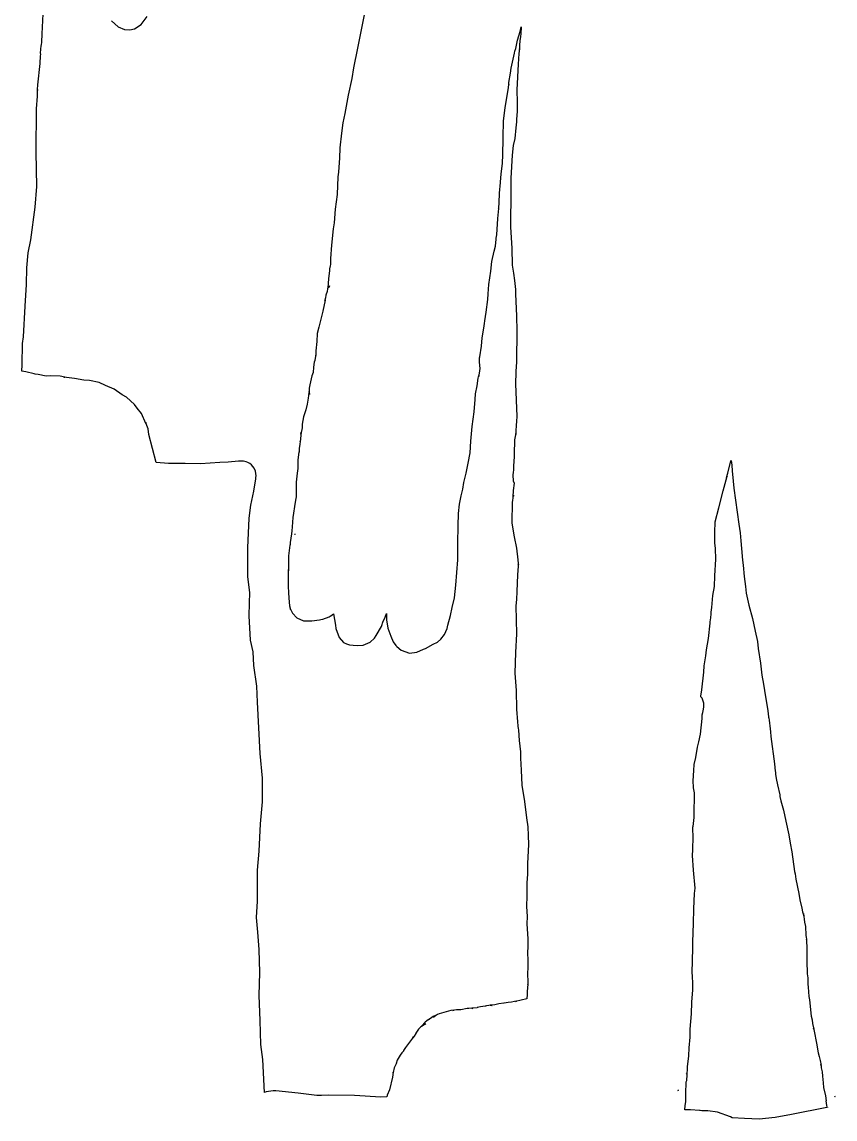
# Model space of a CAD drawing. Extents: x -2300 to 2026, y -6513 to 1502.
# Drawn here: x -1800.3 to -1701.9, y -3740.8 to -3608 of the extents above; entities that cross this region are included whole.
import ezdxf

# ---------------------------------------------------------------- set-up
doc = ezdxf.new("R2010")
doc.units = 0

msp = doc.modelspace()

# ---------------------------------------------------------------- linework, layer by layer
at = {"layer": 'Layer 1'}
for p, q in [((-1797.863013, -3609.383093), (-1797.75191, -3606.976023)), ((-1789.460345, -3607.801313), (-1788.664099, -3608.530926)), ((-1786.704477, -3608.769741), (-1785.869875, -3608.274178)), ((-1785.869875, -3608.274178), (-1785.155714, -3607.300091)), ((-1758.873185, -3607.107512), (-1759.694322, -3611.126412)), ((-1797.926068, -3610.414123), (-1797.863013, -3609.383093)), ((-1788.664099, -3608.530926), (-1787.900235, -3608.850333)), ((-1787.900235, -3608.850333), (-1787.275126, -3608.895802)), ((-1787.275126, -3608.895802), (-1786.704477, -3608.769741)), ((-1740.299384, -3610.138012), (-1739.993971, -3609.097252)), ((-1739.993971, -3609.097252), (-1739.865299, -3608.56089)), ((-1739.96347, -3609.681238), (-1739.971725, -3609.744315)), ((-1739.92628, -3609.442479), (-1739.96347, -3609.681238)), ((-1739.865299, -3608.56089), (-1739.92628, -3609.442479)), ((-1798.03097, -3611.299309), (-1797.986012, -3610.814594)), ((-1797.986012, -3610.814594), (-1797.964295, -3610.739665)), ((-1797.964295, -3610.739665), (-1797.926068, -3610.414123)), ((-1740.537085, -3611.149352), (-1740.299384, -3610.138012)), ((-1740.072499, -3610.791637), (-1740.083294, -3611.155069)), ((-1740.022884, -3610.200454), (-1740.072499, -3610.791637)), ((-1739.971725, -3609.744315), (-1740.022884, -3610.200454)), ((-1798.13022, -3612.994752), (-1798.05529, -3612.039292)), ((-1798.062487, -3611.709094), (-1798.03097, -3611.299309)), ((-1798.051692, -3611.875463), (-1798.062487, -3611.709094)), ((-1798.05529, -3612.039292), (-1798.051692, -3611.875463)), ((-1759.694322, -3611.126412), (-1760.171819, -3613.520562)), ((-1741.088983, -3613.560015), (-1740.680235, -3611.712595)), ((-1740.680235, -3611.712595), (-1740.626493, -3611.502199)), ((-1740.626493, -3611.502199), (-1740.537085, -3611.149352)), ((-1740.151979, -3611.764244), (-1740.227417, -3613.049904)), ((-1740.068266, -3611.197402), (-1740.151979, -3611.764244)), ((-1740.083294, -3611.155069), (-1740.085305, -3611.289503)), ((-1740.085305, -3611.289503), (-1740.068266, -3611.197402)), ((-1798.394295, -3615.580672), (-1798.13022, -3612.994752)), ((-1760.171819, -3613.520562), (-1760.392481, -3614.809392)), ((-1741.168061, -3614.171306), (-1741.088983, -3613.560015)), ((-1740.227417, -3613.049904), (-1740.392792, -3616.153144)), ((-1760.392481, -3614.809392), (-1760.840514, -3616.823182)), ((-1741.347363, -3615.302026), (-1741.168061, -3614.171306)), ((-1798.457837, -3616.958407), (-1798.431993, -3616.194081)), ((-1798.448503, -3616.233874), (-1798.440248, -3616.134603)), ((-1798.431993, -3616.194081), (-1798.448503, -3616.233874)), ((-1798.440248, -3616.134603), (-1798.433474, -3616.161484)), ((-1798.437708, -3616.114494), (-1798.394295, -3615.580672)), ((-1798.433474, -3616.161484), (-1798.437708, -3616.114494)), ((-1741.822786, -3618.309795), (-1741.46107, -3616.177265)), ((-1741.46107, -3616.177265), (-1741.37579, -3615.577827)), ((-1741.37579, -3615.565127), (-1741.347363, -3615.302026)), ((-1741.37579, -3615.577827), (-1741.374202, -3615.535758)), ((-1741.374202, -3615.535758), (-1741.37579, -3615.565127)), ((-1740.392792, -3616.153144), (-1740.366419, -3617.686454)), ((-1798.567395, -3618.465257), (-1798.457837, -3616.958407)), ((-1760.840514, -3616.823182), (-1761.218253, -3619.039112)), ((-1740.366419, -3617.686454), (-1740.349274, -3618.868824)), ((-1798.610279, -3623.734687), (-1798.567395, -3618.465257)), ((-1742.004184, -3619.952745), (-1741.822786, -3618.309795)), ((-1740.349274, -3618.868824), (-1740.390104, -3619.16939)), ((-1761.471998, -3620.157342), (-1761.647702, -3621.432202)), ((-1761.218253, -3619.039112), (-1761.471998, -3620.157342)), ((-1742.010957, -3620.466882), (-1742.004184, -3619.952745)), ((-1740.452143, -3620.063044), (-1740.537424, -3620.787365)), ((-1740.437115, -3619.841218), (-1740.452143, -3620.063044)), ((-1740.390104, -3619.16939), (-1740.437115, -3619.841218)), ((-1761.647702, -3621.432202), (-1761.819786, -3623.196442)), ((-1742.063154, -3621.406891), (-1742.010957, -3620.466882)), ((-1742.036273, -3622.109199), (-1742.063154, -3621.406891)), ((-1740.537424, -3620.787365), (-1740.641797, -3622.053975)), ((-1742.08176, -3624.019489), (-1742.036273, -3622.109199)), ((-1740.823195, -3622.920112), (-1740.97098, -3624.065222)), ((-1740.641797, -3622.053975), (-1740.823195, -3622.920112)), ((-1798.533804, -3627.885877), (-1798.610279, -3623.734687)), ((-1761.821903, -3623.245549), (-1761.858606, -3624.392779)), ((-1761.819786, -3623.196442), (-1761.821903, -3623.245549)), ((-1742.115351, -3625.101739), (-1742.08176, -3624.019489)), ((-1740.97098, -3624.065222), (-1741.125496, -3626.851592)), ((-1761.858606, -3624.392779), (-1761.994496, -3626.155959)), ((-1742.25177, -3626.021639), (-1742.115351, -3625.101739)), ((-1762.056514, -3626.725976), (-1762.158325, -3628.832266)), ((-1761.994496, -3626.155959), (-1762.056514, -3626.725976)), ((-1742.392845, -3627.3926), (-1742.315333, -3626.76882)), ((-1742.315333, -3626.76882), (-1742.25177, -3626.021639)), ((-1741.125496, -3626.851592), (-1741.131634, -3629.177162)), ((-1798.738951, -3630.398357), (-1798.533804, -3627.885877)), ((-1742.49, -3628.67), (-1742.392845, -3627.3926)), ((-1762.158325, -3628.832266), (-1762.381569, -3630.626986)), ((-1742.518285, -3629.863854), (-1742.494007, -3628.667734)), ((-1742.494007, -3628.667734), (-1742.49, -3628.67)), ((-1741.131634, -3629.177162), (-1741.17039, -3631.963532)), ((-1799.232471, -3634.344867), (-1798.738951, -3630.398357)), ((-1762.381569, -3630.626986), (-1762.520062, -3632.296186)), ((-1742.705313, -3631.759957), (-1742.596792, -3630.546477)), ((-1742.600853, -3630.542138), (-1742.58134, -3630.465409)), ((-1742.596792, -3630.546477), (-1742.600853, -3630.542138)), ((-1742.58134, -3630.465409), (-1742.518285, -3629.863854)), ((-1762.520062, -3632.296186), (-1762.645114, -3632.999975)), ((-1742.821602, -3633.731417), (-1742.705313, -3631.759957)), ((-1741.17039, -3631.963532), (-1741.168273, -3632.802788)), ((-1762.645114, -3632.999975), (-1762.82702, -3634.991115)), ((-1741.168273, -3632.802788), (-1740.987934, -3635.360138)), ((-1799.582313, -3635.914797), (-1799.232471, -3634.344867)), ((-1742.994681, -3635.112114), (-1742.897526, -3634.241955)), ((-1742.897526, -3634.241955), (-1742.881016, -3634.134429)), ((-1742.881016, -3634.134429), (-1742.821602, -3633.731417)), ((-1799.748251, -3637.732582), (-1799.582313, -3635.914797)), ((-1762.82702, -3634.991115), (-1762.943796, -3636.598715)), ((-1743.412235, -3636.943027), (-1743.139376, -3635.719807)), ((-1743.139376, -3635.719807), (-1742.994681, -3635.112114)), ((-1740.987934, -3635.360138), (-1740.953306, -3637.406098)), ((-1763.019763, -3637.473108), (-1763.086417, -3637.839502)), ((-1762.97997, -3637.325788), (-1763.019763, -3637.473108)), ((-1762.943796, -3636.598715), (-1762.97997, -3637.325788)), ((-1743.558983, -3638.135337), (-1743.412235, -3636.943027)), ((-1740.953306, -3637.406098), (-1740.801901, -3638.356478)), ((-1799.775585, -3639.763097), (-1799.748251, -3637.732582)), ((-1763.09, -3638.07), (-1763.1887, -3639.020804)), ((-1763.086417, -3637.839502), (-1763.09573, -3638.057518)), ((-1763.09573, -3638.057518), (-1763.09573, -3638.061751)), ((-1763.09573, -3638.061751), (-1763.09, -3638.07)), ((-1743.769824, -3639.749717), (-1743.558983, -3638.135337)), ((-1740.801901, -3638.356478), (-1740.69338, -3639.274685)), ((-1799.922333, -3642.388817), (-1799.775585, -3639.763097)), ((-1763.292522, -3640.140728), (-1763.306492, -3640.285296)), ((-1763.258465, -3639.60733), (-1763.294639, -3640.117868)), ((-1763.294639, -3640.117868), (-1763.292522, -3640.140728)), ((-1763.1887, -3639.020804), (-1763.258465, -3639.60733)), ((-1763.226784, -3640.168282), (-1763.101732, -3639.937778)), ((-1763.135323, -3640.058216), (-1763.226784, -3640.168282)), ((-1763.087783, -3639.92021), (-1763.135323, -3640.058216)), ((-1763.101732, -3639.937778), (-1763.090937, -3639.925078)), ((-1763.090937, -3639.925078), (-1763.08882, -3639.920845)), ((-1763.08882, -3639.920845), (-1763.087783, -3639.92021)), ((-1743.862851, -3640.862657), (-1743.769824, -3639.749717)), ((-1740.69338, -3639.274685), (-1740.567291, -3640.339155)), ((-1763.57626, -3641.344684), (-1763.627685, -3641.640699)), ((-1763.514242, -3641.034593), (-1763.57626, -3641.344684)), ((-1763.353524, -3640.578453), (-1763.514242, -3641.034593)), ((-1763.306492, -3640.285296), (-1763.353524, -3640.578453)), ((-1744.116068, -3643.11373), (-1743.903682, -3641.57576)), ((-1743.903682, -3641.57576), (-1743.862851, -3640.862657)), ((-1740.567291, -3640.339155), (-1740.545066, -3640.921025)), ((-1740.545066, -3640.921025), (-1740.442747, -3643.554575)), ((-1800.145069, -3646.082597), (-1799.922333, -3642.388817)), ((-1763.620689, -3641.626835), (-1763.908534, -3642.985945)), ((-1763.637679, -3641.70568), (-1763.620689, -3641.626835)), ((-1763.627685, -3641.640699), (-1763.637679, -3641.70568)), ((-1763.908534, -3642.985945), (-1764.381375, -3644.909985)), ((-1744.306228, -3644.413356), (-1744.280018, -3644.183381)), ((-1744.280018, -3644.183381), (-1744.279368, -3644.16486)), ((-1744.279368, -3644.16486), (-1744.116068, -3643.11373)), ((-1740.442747, -3643.554575), (-1740.385385, -3645.399245)), ((-1764.381375, -3644.909985), (-1764.57361, -3645.672194)), ((-1744.577012, -3646.203418), (-1744.352223, -3644.797318)), ((-1744.352223, -3644.797318), (-1744.306228, -3644.413356)), ((-1740.385385, -3645.399245), (-1740.441202, -3649.003285)), ((-1800.304749, -3649.475179), (-1800.242731, -3646.882059)), ((-1800.242731, -3646.882059), (-1800.145069, -3646.082597)), ((-1764.632517, -3646.650303), (-1764.745695, -3647.797533)), ((-1764.57361, -3645.672194), (-1764.632517, -3646.650303)), ((-1744.691227, -3647.220048), (-1744.577012, -3646.203418)), ((-1764.748235, -3647.876061), (-1764.75, -3648.36)), ((-1764.745695, -3647.797533), (-1764.748235, -3647.876061)), ((-1744.890172, -3648.486018), (-1744.691227, -3647.220048)), ((-1800.322318, -3650.259613), (-1800.304749, -3649.475179)), ((-1764.931377, -3649.151843), (-1765.032151, -3649.756996)), ((-1764.874015, -3648.9533), (-1764.931377, -3649.151843)), ((-1764.775823, -3648.438105), (-1764.874015, -3648.9533)), ((-1764.746243, -3648.30031), (-1764.775823, -3648.438105)), ((-1764.75, -3648.36), (-1764.746243, -3648.30031)), ((-1744.92025, -3649.170122), (-1744.91136, -3648.629104)), ((-1744.844606, -3649.914523), (-1744.92025, -3649.170122)), ((-1744.91136, -3648.629104), (-1744.890172, -3648.486018)), ((-1740.45623, -3649.228074), (-1740.498076, -3649.602088)), ((-1740.441202, -3649.003285), (-1740.45623, -3649.228074)), ((-1799.848969, -3650.304063), (-1800.322318, -3650.259613)), ((-1798.851091, -3650.553194), (-1799.848969, -3650.304063)), ((-1798.739988, -3650.599125), (-1798.851091, -3650.553194)), ((-1798.344151, -3650.656487), (-1798.739988, -3650.599125)), ((-1797.400544, -3650.849738), (-1798.344151, -3650.656487)), ((-1796.891085, -3650.788117), (-1797.400544, -3650.849738)), ((-1795.711234, -3650.828571), (-1796.891085, -3650.788117)), ((-1795.133179, -3650.95229), (-1795.711234, -3650.828571)), ((-1765.22646, -3650.815326), (-1765.302406, -3651.174312)), ((-1765.079183, -3650.389877), (-1765.22646, -3650.815326)), ((-1765.032151, -3649.756996), (-1765.079183, -3650.389877)), ((-1745.070109, -3651.10644), (-1745.002926, -3650.746819)), ((-1745.01823, -3650.871623), (-1744.92025, -3650.476522)), ((-1745.002926, -3650.746819), (-1745.01823, -3650.871623)), ((-1744.92025, -3650.476522), (-1744.844606, -3649.914523)), ((-1740.51247, -3650.353502), (-1740.570847, -3651.782462)), ((-1740.498076, -3649.602088), (-1740.51247, -3650.353502)), ((-1795.254416, -3650.957264), (-1795.133179, -3650.95229)), ((-1793.958896, -3651.118977), (-1795.254416, -3650.957264)), ((-1792.847336, -3651.338686), (-1793.958896, -3651.118977)), ((-1792.14796, -3651.385993), (-1792.847336, -3651.338686)), ((-1790.976146, -3651.626975), (-1792.14796, -3651.385993)), ((-1790.190145, -3651.966487), (-1790.976146, -3651.626975)), ((-1789.143185, -3652.421781), (-1790.190145, -3651.966487)), ((-1765.47502, -3651.897786), (-1765.543748, -3652.302068)), ((-1765.302406, -3651.174312), (-1765.47502, -3651.897786)), ((-1745.395672, -3652.971006), (-1745.216349, -3651.995861)), ((-1745.216349, -3651.995861), (-1745.070109, -3651.10644)), ((-1740.570847, -3651.782462), (-1740.41015, -3655.736592)), ((-1788.179935, -3653.111177), (-1789.143185, -3652.421781)), ((-1787.657229, -3653.403831), (-1788.179935, -3653.111177)), ((-1786.680815, -3654.271317), (-1787.657229, -3653.403831)), ((-1765.678071, -3653.52571), (-1765.772643, -3654.239236)), ((-1765.578355, -3652.877165), (-1765.678071, -3653.52571)), ((-1765.492038, -3653.070839), (-1765.578355, -3652.877165)), ((-1765.543748, -3652.302068), (-1765.562374, -3652.695132)), ((-1765.562374, -3652.695132), (-1765.557718, -3652.722013)), ((-1765.557718, -3652.722013), (-1765.547346, -3652.6746)), ((-1765.547346, -3652.6746), (-1765.555601, -3652.728787)), ((-1765.555601, -3652.728787), (-1765.492038, -3653.070839)), ((-1745.426173, -3653.655746), (-1745.395672, -3652.971006)), ((-1786.358871, -3654.723436), (-1786.680815, -3654.271317)), ((-1785.85623, -3655.371184), (-1786.358871, -3654.723436)), ((-1765.772643, -3654.239236), (-1765.933361, -3654.93477)), ((-1745.579652, -3655.160476), (-1745.426173, -3653.655746)), ((-1785.323271, -3656.567256), (-1785.85623, -3655.371184)), ((-1766.235154, -3655.768311), (-1766.38925, -3656.671992)), ((-1765.933361, -3654.93477), (-1766.235154, -3655.768311)), ((-1745.807532, -3656.931906), (-1745.579652, -3655.160476)), ((-1740.41015, -3655.736592), (-1740.454579, -3656.302587)), ((-1785.199764, -3656.817869), (-1785.333272, -3656.474918)), ((-1785.333272, -3656.474918), (-1785.323271, -3656.567256)), ((-1785.021446, -3657.240701), (-1785.199764, -3656.817869)), ((-1784.947585, -3657.925309), (-1785.021446, -3657.240701)), ((-1766.402074, -3657.098631), (-1766.541075, -3657.84941)), ((-1766.38925, -3656.671992), (-1766.402074, -3657.098631)), ((-1745.956354, -3658.712656), (-1745.807532, -3656.931906)), ((-1740.522905, -3657.368536), (-1740.535816, -3657.891139)), ((-1740.487768, -3656.911761), (-1740.522905, -3657.368536)), ((-1740.463469, -3656.80741), (-1740.487768, -3656.911761)), ((-1740.454579, -3656.302587), (-1740.463469, -3656.80741)), ((-1784.08511, -3661.287409), (-1784.947585, -3657.925309)), ((-1766.629012, -3658.753088), (-1766.683696, -3659.06945)), ((-1766.625826, -3658.805502), (-1766.629012, -3658.753088)), ((-1766.502827, -3657.646422), (-1766.625826, -3658.805502)), ((-1766.541075, -3657.84941), (-1766.502827, -3657.646422)), ((-1746.051456, -3660.117276), (-1745.956354, -3658.712656)), ((-1740.690129, -3658.559183), (-1740.70534, -3660.307732)), ((-1740.554443, -3657.948712), (-1740.690129, -3658.559183)), ((-1740.525286, -3657.797265), (-1740.554443, -3657.948712)), ((-1740.535816, -3657.901722), (-1740.525286, -3657.797265)), ((-1740.535816, -3657.891139), (-1740.535816, -3657.901722)), ((-1766.788682, -3660.068937), (-1766.904442, -3660.968094)), ((-1766.781909, -3660.018349), (-1766.788682, -3660.068937)), ((-1766.773654, -3660.052427), (-1766.781909, -3660.018349)), ((-1766.760742, -3659.834834), (-1766.773654, -3659.941302)), ((-1766.773654, -3659.941302), (-1766.773654, -3660.052427)), ((-1766.758626, -3659.616818), (-1766.771537, -3659.853884)), ((-1766.771537, -3659.853884), (-1766.760742, -3659.834834)), ((-1766.683696, -3659.06945), (-1766.758626, -3659.616818)), ((-1746.300523, -3661.363146), (-1746.051456, -3660.117276)), ((-1782.59166, -3661.435152), (-1784.08511, -3661.287409)), ((-1780.57112, -3661.433036), (-1782.59166, -3661.435152)), ((-1778.68907, -3661.470712), (-1780.57112, -3661.433036)), ((-1776.3657, -3661.286774), (-1778.68907, -3661.470712)), ((-1775.367314, -3661.251637), (-1776.3657, -3661.286774)), ((-1774.086774, -3661.146227), (-1775.367314, -3661.251637)), ((-1773.970506, -3661.124003), (-1774.086774, -3661.146227)), ((-1773.878516, -3661.124003), (-1773.970506, -3661.124003)), ((-1773.834595, -3661.124003), (-1773.918309, -3661.130353)), ((-1773.918309, -3661.130353), (-1773.878516, -3661.124003)), ((-1773.756046, -3661.124003), (-1773.834595, -3661.124003)), ((-1773.744616, -3661.124003), (-1773.761761, -3661.117653)), ((-1773.761761, -3661.117653), (-1773.756046, -3661.124003)), ((-1773.482087, -3661.126119), (-1773.744616, -3661.124003)), ((-1773.166345, -3661.199991), (-1773.482087, -3661.126119)), ((-1772.963273, -3661.280635), (-1773.166345, -3661.199991)), ((-1772.728662, -3661.413985), (-1772.963273, -3661.280635)), ((-1772.516255, -3661.582471), (-1772.728662, -3661.413985)), ((-1766.904442, -3660.968094), (-1766.902326, -3662.010974)), ((-1746.528424, -3662.602026), (-1746.300523, -3661.363146)), ((-1740.707457, -3660.554746), (-1740.798409, -3661.746426)), ((-1740.70534, -3660.307732), (-1740.707457, -3660.554746)), ((-1714.859147, -3662.586611), (-1714.467438, -3661.115741)), ((-1714.467438, -3661.115741), (-1714.45241, -3661.0533)), ((-1714.45241, -3661.0533), (-1714.444783, -3661.05782)), ((-1714.444783, -3661.05782), (-1714.373473, -3661.611327)), ((-1772.196893, -3661.981885), (-1772.516255, -3661.582471)), ((-1772.029994, -3662.369445), (-1772.196893, -3661.981885)), ((-1771.9597, -3662.919777), (-1772.029994, -3662.369445)), ((-1766.997427, -3662.598982), (-1767.119368, -3663.694562)), ((-1766.902326, -3662.010974), (-1766.997427, -3662.598982)), ((-1746.814194, -3663.714966), (-1746.528424, -3662.602026)), ((-1740.831027, -3662.48641), (-1740.899025, -3662.837008)), ((-1740.899025, -3662.837008), (-1740.83526, -3663.524)), ((-1740.78976, -3662.245111), (-1740.831027, -3662.48641)), ((-1740.798409, -3661.746426), (-1740.782958, -3662.236856)), ((-1740.782958, -3662.236856), (-1740.78976, -3662.245111)), ((-1714.996603, -3663.120433), (-1714.833181, -3662.592697)), ((-1714.833181, -3662.592697), (-1714.859147, -3662.586611)), ((-1714.373473, -3661.611327), (-1714.327478, -3662.306861)), ((-1714.327478, -3662.306861), (-1714.188477, -3663.540451)), ((-1772.253788, -3664.782227), (-1772.017103, -3663.271777)), ((-1772.017103, -3663.271777), (-1772.002075, -3663.119801)), ((-1772.002075, -3663.119801), (-1771.9597, -3662.919777)), ((-1767.119368, -3663.694562), (-1767.09818, -3665.066582)), ((-1746.952158, -3664.528398), (-1746.814194, -3663.714966)), ((-1740.83526, -3663.524), (-1740.833144, -3663.534583)), ((-1740.833144, -3663.534583), (-1740.717913, -3663.801282)), ((-1740.717913, -3663.801282), (-1740.827979, -3664.690068)), ((-1715.409501, -3664.751324), (-1714.938205, -3662.945174)), ((-1714.938205, -3662.945174), (-1714.996603, -3663.120433)), ((-1714.188477, -3663.540451), (-1714.106308, -3664.426697)), ((-1772.616161, -3666.472751), (-1772.253788, -3664.782227)), ((-1767.130501, -3665.443327), (-1767.152726, -3665.662401)), ((-1767.1, -3665.06), (-1767.130501, -3665.443327)), ((-1767.09818, -3665.066582), (-1767.1, -3665.06)), ((-1747.336628, -3666.353597), (-1747.137683, -3665.318547)), ((-1747.137683, -3665.318547), (-1746.952158, -3664.528398)), ((-1740.877593, -3665.444022), (-1740.890505, -3665.656958)), ((-1740.827979, -3664.690068), (-1740.877593, -3665.444022)), ((-1740.775483, -3665.26384), (-1740.835935, -3665.36925)), ((-1740.835935, -3665.36925), (-1740.816885, -3665.309349)), ((-1740.816885, -3665.309349), (-1740.775547, -3665.26384)), ((-1740.775547, -3665.26384), (-1740.775483, -3665.26384)), ((-1715.955197, -3666.773374), (-1715.409501, -3664.751324)), ((-1714.106308, -3664.426697), (-1713.505833, -3668.777277)), ((-1772.813433, -3668.046117), (-1772.616161, -3666.472751)), ((-1767.233858, -3666.104783), (-1767.516517, -3667.972313)), ((-1767.152726, -3665.662401), (-1767.233858, -3666.104783)), ((-1747.448261, -3667.480717), (-1747.336628, -3666.353597)), ((-1740.982431, -3666.627446), (-1740.99746, -3668.074816)), ((-1740.951951, -3666.121988), (-1740.982431, -3666.627446)), ((-1740.923525, -3665.8936), (-1740.951951, -3666.121988)), ((-1740.904898, -3665.820787), (-1740.923525, -3665.8936)), ((-1740.890505, -3665.656958), (-1740.904898, -3665.820787)), ((-1716.387207, -3668.480244), (-1715.955197, -3666.773374)), ((-1772.969791, -3671.626132), (-1772.813433, -3668.046117)), ((-1767.516517, -3667.972313), (-1767.594029, -3669.079753)), ((-1747.496309, -3668.972537), (-1747.448261, -3667.480717)), ((-1740.99746, -3668.074816), (-1740.993226, -3668.645891)), ((-1767.594029, -3669.079753), (-1767.653972, -3669.567008)), ((-1747.5542, -3671.083487), (-1747.496309, -3668.972537)), ((-1740.993226, -3668.645891), (-1740.736804, -3670.313869)), ((-1716.436821, -3669.784104), (-1716.387207, -3668.480244)), ((-1713.505833, -3668.777277), (-1713.347189, -3669.830947)), ((-1767.676882, -3669.936394), (-1767.832943, -3670.979694)), ((-1767.65, -3669.57), (-1767.676882, -3669.936394)), ((-1767.653972, -3669.567008), (-1767.65, -3669.57)), ((-1767.251883, -3669.96177), (-1767.322156, -3670.017015)), ((-1767.322156, -3670.017015), (-1767.296312, -3669.99225)), ((-1767.296312, -3669.99225), (-1767.251883, -3669.96177)), ((-1767.251883, -3669.96177), (-1767.251883, -3669.96177)), ((-1740.736804, -3670.313869), (-1740.423231, -3671.668481)), ((-1716.410469, -3671.027854), (-1716.436821, -3669.784104)), ((-1713.347189, -3669.830947), (-1713.278461, -3670.768839)), ((-1713.278461, -3670.768839), (-1713.184926, -3671.710964)), ((-1772.957112, -3675.129947), (-1772.969791, -3671.626132)), ((-1767.865031, -3671.324498), (-1768.032967, -3672.588568)), ((-1767.858258, -3671.283646), (-1767.865031, -3671.324498)), ((-1767.832943, -3670.979694), (-1767.858258, -3671.283646)), ((-1747.522683, -3673.099397), (-1747.5542, -3671.083487)), ((-1740.423231, -3671.668481), (-1740.275446, -3673.090031)), ((-1716.336047, -3671.73122), (-1716.410469, -3671.027854)), ((-1716.302455, -3673.00354), (-1716.336047, -3671.73122)), ((-1713.184926, -3671.710964), (-1713.087771, -3673.112404)), ((-1768.032967, -3672.588568), (-1768.039106, -3674.274068)), ((-1747.765549, -3676.160727), (-1747.522683, -3673.099397)), ((-1740.275446, -3673.090031), (-1740.242363, -3673.526698)), ((-1716.414596, -3675.03956), (-1716.302455, -3673.00354)), ((-1713.087771, -3673.112404), (-1713.007148, -3673.721155)), ((-1768.070115, -3674.576962), (-1768.072231, -3675.613702)), ((-1768.050999, -3674.2674), (-1768.070115, -3674.576962)), ((-1768.039106, -3674.432817), (-1768.050999, -3674.2674)), ((-1768.039106, -3674.274068), (-1768.039106, -3674.432817)), ((-1740.233227, -3673.848129), (-1740.298864, -3674.892489)), ((-1740.242363, -3673.526698), (-1740.237706, -3673.545748)), ((-1740.237706, -3673.545748), (-1740.24, -3673.57)), ((-1740.24, -3673.57), (-1740.23746, -3673.553067)), ((-1740.23746, -3673.553067), (-1740.206451, -3673.71224)), ((-1740.206451, -3673.71224), (-1740.23746, -3673.626515)), ((-1740.23746, -3673.626515), (-1740.233227, -3673.848129)), ((-1713.007148, -3673.721155), (-1712.888806, -3675.116885)), ((-1772.71268, -3677.058437), (-1772.957112, -3675.129947)), ((-1768.072231, -3675.613702), (-1768.091281, -3676.305003)), ((-1740.298864, -3674.892489), (-1740.412021, -3676.934219)), ((-1716.480234, -3676.31802), (-1716.414596, -3675.03956)), ((-1712.888806, -3675.116885), (-1712.728109, -3676.327195)), ((-1772.773132, -3678.339017), (-1772.71268, -3677.058437)), ((-1768.091281, -3676.305003), (-1768.037539, -3677.041389)), ((-1768.037539, -3677.041389), (-1768.005493, -3677.71364)), ((-1747.955731, -3677.705887), (-1747.765549, -3676.160727)), ((-1740.412021, -3676.934219), (-1740.441993, -3677.870629)), ((-1716.805269, -3678.84912), (-1716.646625, -3677.40217)), ((-1716.646625, -3677.40217), (-1716.480234, -3676.31802)), ((-1712.728109, -3676.327195), (-1712.622678, -3677.118403)), ((-1712.622678, -3677.118403), (-1712.306936, -3678.585463)), ((-1772.792182, -3679.869147), (-1772.773132, -3678.339017)), ((-1768.005493, -3677.71364), (-1767.919705, -3678.665714)), ((-1767.919705, -3678.665714), (-1767.92, -3678.67)), ((-1767.92, -3678.67), (-1767.812801, -3679.112991)), ((-1767.862131, -3678.837004), (-1767.892113, -3678.726938)), ((-1767.892113, -3678.726938), (-1767.837323, -3678.974375)), ((-1748.215128, -3678.862857), (-1747.955731, -3677.705887)), ((-1740.441993, -3677.870629), (-1740.507631, -3678.677288)), ((-1740.507631, -3678.677288), (-1740.438903, -3682.065218)), ((-1712.306936, -3678.585463), (-1711.873381, -3680.182273)), ((-1772.651615, -3682.831197), (-1772.792182, -3679.869147)), ((-1767.812801, -3679.112991), (-1767.862131, -3678.837004)), ((-1767.837323, -3678.974375), (-1767.570566, -3679.549842)), ((-1767.570566, -3679.549842), (-1767.019805, -3680.128805)), ((-1767.019805, -3680.128805), (-1766.222498, -3680.458131)), ((-1763.9, -3680.27), (-1763.118656, -3680.000761)), ((-1763.118656, -3680.000761), (-1762.882992, -3679.846668)), ((-1762.882992, -3679.846668), (-1762.920219, -3679.860215)), ((-1762.920219, -3679.860215), (-1762.910117, -3679.870692)), ((-1762.910117, -3679.870692), (-1762.603948, -3679.624631)), ((-1762.603948, -3679.624631), (-1762.360045, -3681.000251)), ((-1756.615703, -3680.621372), (-1756.339225, -3680.017912)), ((-1756.339225, -3680.017912), (-1756.19453, -3679.600295)), ((-1756.19453, -3679.600295), (-1756.197096, -3680.346313)), ((-1748.740165, -3681.016771), (-1748.437864, -3679.825091)), ((-1748.437864, -3679.825091), (-1748.215128, -3678.862857)), ((-1716.973713, -3680.601501), (-1716.911187, -3680.104298)), ((-1716.911187, -3680.104298), (-1716.886379, -3679.62424)), ((-1716.886379, -3679.62424), (-1716.878124, -3679.435011)), ((-1716.878124, -3679.435011), (-1716.805269, -3678.84912)), ((-1766.222498, -3680.458131), (-1765.691725, -3680.481864)), ((-1765.691725, -3680.481864), (-1765.237998, -3680.456464)), ((-1765.237998, -3680.456464), (-1764.296465, -3680.361426)), ((-1764.296465, -3680.361426), (-1764.119724, -3680.30089)), ((-1764.119724, -3680.30089), (-1763.894935, -3680.27041)), ((-1763.894935, -3680.27041), (-1763.9, -3680.27)), ((-1762.360045, -3681.000251), (-1762.33151, -3681.416122)), ((-1762.33151, -3681.416122), (-1761.921833, -3682.483821)), ((-1757.434766, -3682.267286), (-1756.799662, -3681.163026)), ((-1756.799662, -3681.163026), (-1756.711313, -3680.916647)), ((-1756.711313, -3680.916647), (-1756.667371, -3680.771867)), ((-1756.667371, -3680.771867), (-1756.615703, -3680.621372)), ((-1756.197096, -3680.346313), (-1756.00075, -3681.358395)), ((-1756.00075, -3681.358395), (-1755.644707, -3682.335022)), ((-1749.1603, -3682.147914), (-1748.83008, -3681.389938)), ((-1748.83008, -3681.389938), (-1748.740165, -3681.016771)), ((-1717.196894, -3682.608519), (-1716.992763, -3680.748609)), ((-1716.992763, -3680.748609), (-1716.973713, -3680.601501)), ((-1711.873381, -3680.182273), (-1711.535414, -3681.721723)), ((-1761.921833, -3682.483821), (-1761.388022, -3683.095113)), ((-1758.163934, -3683.053837), (-1757.631949, -3682.568884)), ((-1757.631949, -3682.568884), (-1757.434766, -3682.267286)), ((-1755.644707, -3682.335022), (-1755.373394, -3683.018703)), ((-1750.016931, -3683.04847), (-1749.589822, -3682.700793)), ((-1749.589822, -3682.700793), (-1749.1603, -3682.147914)), ((-1740.438903, -3682.065218), (-1740.555848, -3684.312267)), ((-1717.432542, -3683.982659), (-1717.196894, -3682.608519)), ((-1711.535414, -3681.721723), (-1711.252226, -3682.957213)), ((-1772.327089, -3684.235817), (-1772.651615, -3682.831197)), ((-1761.388022, -3683.095113), (-1761.016453, -3683.25492)), ((-1761.016453, -3683.25492), (-1760.642333, -3683.36541)), ((-1760.642333, -3683.36541), (-1760.213413, -3683.42637)), ((-1760.213413, -3683.42637), (-1759.749864, -3683.453251)), ((-1759.749864, -3683.453251), (-1759.020241, -3683.404912)), ((-1759.020241, -3683.404912), (-1758.163934, -3683.053837)), ((-1755.373394, -3683.018703), (-1755.371277, -3683.02082)), ((-1755.371277, -3683.02082), (-1755.060191, -3683.454312)), ((-1755.060191, -3683.454312), (-1754.943902, -3683.572633)), ((-1754.943902, -3683.572633), (-1754.400788, -3684.008242)), ((-1754.400788, -3684.008242), (-1753.395214, -3684.372784)), ((-1752.522358, -3684.2506), (-1751.679525, -3683.921036)), ((-1751.679525, -3683.921036), (-1751.474357, -3683.837216)), ((-1751.474357, -3683.837216), (-1750.53384, -3683.314824)), ((-1750.53384, -3683.314824), (-1750.016931, -3683.04847)), ((-1717.52142, -3684.709732), (-1717.432542, -3683.982659)), ((-1711.252226, -3682.957213), (-1711.157145, -3683.80938)), ((-1711.157145, -3683.80938), (-1710.904437, -3685.5897)), ((-1772.23821, -3685.872417), (-1772.327089, -3684.235817)), ((-1753.395214, -3684.372784), (-1752.522358, -3684.2506)), ((-1740.555848, -3684.312267), (-1740.623899, -3686.829818)), ((-1717.726567, -3685.928292), (-1717.52142, -3684.709732)), ((-1771.891459, -3688.379177), (-1772.23821, -3685.872417)), ((-1718.003554, -3688.83193), (-1717.767398, -3686.70553)), ((-1717.767398, -3686.70553), (-1717.726567, -3685.928292)), ((-1710.904437, -3685.5897), (-1710.736501, -3687.06713)), ((-1740.623899, -3686.829818), (-1740.475585, -3688.893348)), ((-1710.736501, -3687.06713), (-1710.530825, -3688.15022)), ((-1771.799977, -3690.304707), (-1771.891459, -3688.379177)), ((-1740.475585, -3688.893348), (-1740.430119, -3691.182938)), ((-1718.103291, -3689.589059), (-1718.003554, -3688.83193)), ((-1710.530825, -3688.15022), (-1710.299305, -3689.67676)), ((-1771.486309, -3696.527057), (-1771.799977, -3690.304707)), ((-1718.110064, -3689.670128), (-1718.103291, -3689.589059)), ((-1717.957601, -3689.836921), (-1718.110064, -3689.670128)), ((-1717.748835, -3690.456044), (-1717.957601, -3689.836921)), ((-1717.738463, -3690.886996), (-1717.748835, -3690.456044)), ((-1710.299305, -3689.67676), (-1710.042999, -3691.10974)), ((-1740.430119, -3691.182938), (-1740.310231, -3692.719848)), ((-1717.971508, -3692.290552), (-1717.963253, -3691.87103)), ((-1717.963253, -3691.87103), (-1717.881084, -3691.572793)), ((-1717.881084, -3691.572793), (-1717.785496, -3691.187773)), ((-1717.785496, -3691.187773), (-1717.738463, -3690.886996)), ((-1710.042999, -3691.10974), (-1709.974779, -3691.710236)), ((-1709.974779, -3691.710236), (-1709.907618, -3692.156216)), ((-1740.310231, -3692.719848), (-1740.270438, -3693.182338)), ((-1740.270438, -3693.182338), (-1740.266204, -3693.225729)), ((-1740.266204, -3693.225729), (-1740.260489, -3693.279493)), ((-1740.260489, -3693.279493), (-1740.218622, -3693.468087)), ((-1718.166833, -3694.196392), (-1717.971508, -3692.290552)), ((-1709.907618, -3692.156216), (-1709.880736, -3692.262049)), ((-1709.880736, -3692.262049), (-1709.849219, -3692.509063)), ((-1709.849219, -3692.509063), (-1709.733459, -3693.550883)), ((-1740.218622, -3693.468087), (-1740.190724, -3693.697533)), ((-1740.190724, -3693.697533), (-1740.097697, -3694.963083)), ((-1718.373546, -3695.133861), (-1718.166833, -3694.196392)), ((-1709.733459, -3693.550883), (-1709.664731, -3693.913679)), ((-1709.664731, -3693.913679), (-1709.630631, -3694.475864)), ((-1709.630631, -3694.475864), (-1709.206368, -3697.800294)), ((-1740.097697, -3694.963083), (-1739.969025, -3696.328543)), ((-1718.710476, -3697.006051), (-1718.526496, -3695.765261)), ((-1718.526496, -3695.765261), (-1718.373546, -3695.133861)), ((-1771.17988, -3699.519587), (-1771.486309, -3696.527057)), ((-1739.969025, -3696.328543), (-1739.949975, -3697.120597)), ((-1739.949975, -3697.120597), (-1739.872971, -3698.547857)), ((-1718.915623, -3697.884677), (-1718.710476, -3697.006051)), ((-1739.872971, -3698.547857), (-1739.772726, -3700.381947)), ((-1719.064974, -3699.835393), (-1718.972984, -3698.609633)), ((-1718.972984, -3698.609633), (-1718.915623, -3697.884677)), ((-1709.206368, -3697.800294), (-1709.098884, -3698.693736)), ((-1709.098884, -3698.693736), (-1709.094148, -3698.752262)), ((-1771.192553, -3702.400472), (-1771.17988, -3699.519587)), ((-1718.987462, -3700.667452), (-1719.064974, -3699.835393)), ((-1709.094148, -3698.752262), (-1709.067346, -3699.028592)), ((-1709.067346, -3699.028592), (-1709.004312, -3699.568129)), ((-1709.004312, -3699.568129), (-1708.827571, -3700.327798)), ((-1739.772726, -3700.381947), (-1739.484373, -3702.343037)), ((-1718.987462, -3700.691158), (-1718.987462, -3700.667452)), ((-1718.892382, -3701.282764), (-1718.987462, -3700.691158)), ((-1718.886243, -3702.008778), (-1718.892382, -3701.282764)), ((-1708.827571, -3700.327798), (-1708.561443, -3701.541068)), ((-1771.452717, -3705.057197), (-1771.192553, -3702.400472)), ((-1739.484373, -3702.343037), (-1739.219791, -3704.334607)), ((-1718.924999, -3703.301848), (-1718.886243, -3702.008778)), ((-1708.561443, -3701.541068), (-1708.56, -3701.54)), ((-1708.56, -3701.54), (-1708.534685, -3701.751878)), ((-1708.534685, -3701.751878), (-1708.41376, -3702.278503)), ((-1708.41376, -3702.278503), (-1708.115586, -3703.399913)), ((-1718.927539, -3704.283555), (-1718.924999, -3703.301848)), ((-1708.115586, -3703.399913), (-1707.819994, -3704.750133)), ((-1771.61189, -3708.380567), (-1771.452717, -3705.057197)), ((-1739.219791, -3704.334607), (-1739.049781, -3705.421937)), ((-1719.060338, -3705.395645), (-1718.927539, -3704.283555)), ((-1707.819994, -3704.750133), (-1707.451547, -3706.406423)), ((-1739.049781, -3705.421937), (-1739.031154, -3706.458047)), ((-1739.031154, -3706.458047), (-1738.986705, -3707.575217)), ((-1719.092893, -3708.199157), (-1719.060338, -3706.582667)), ((-1719.069281, -3705.414033), (-1719.060338, -3705.395645)), ((-1719.067112, -3705.683087), (-1719.069281, -3705.414033)), ((-1719.060338, -3706.582667), (-1719.067112, -3705.683087)), ((-1707.451547, -3706.406423), (-1707.308905, -3707.388765)), ((-1738.986705, -3707.575217), (-1739.10763, -3709.866077)), ((-1707.308905, -3707.388765), (-1707.115633, -3708.448155)), ((-1771.818582, -3710.678627), (-1771.61189, -3708.380567)), ((-1719.124431, -3708.880298), (-1719.092893, -3708.199157)), ((-1718.990573, -3710.648128), (-1719.124431, -3708.880298)), ((-1707.115633, -3708.448155), (-1706.769411, -3710.848445)), ((-1771.818582, -3714.435487), (-1771.818582, -3710.678627)), ((-1739.10763, -3709.866077), (-1739.124774, -3711.148137)), ((-1718.809196, -3712.865538), (-1718.990573, -3710.648128)), ((-1739.12, -3711.15), (-1739.197512, -3712.18865)), ((-1739.124774, -3711.148137), (-1739.12, -3711.15)), ((-1706.769411, -3710.848445), (-1706.712113, -3711.130437)), ((-1706.712113, -3711.130437), (-1706.706885, -3711.113027)), ((-1706.706885, -3711.113027), (-1706.631955, -3711.763688)), ((-1706.631955, -3711.763688), (-1706.262471, -3713.477758)), ((-1739.197512, -3712.18865), (-1739.199629, -3713.77466)), ((-1718.865012, -3713.503711), (-1718.809196, -3712.865538)), ((-1771.921939, -3716.383657), (-1771.818582, -3714.435487)), ((-1739.199629, -3713.77466), (-1739.231146, -3715.05418)), ((-1718.973004, -3715.352611), (-1718.865012, -3713.503711)), ((-1706.262471, -3713.477758), (-1706.113649, -3714.250339)), ((-1706.113649, -3714.250339), (-1705.87489, -3715.277129)), ((-1739.231146, -3715.05418), (-1739.148469, -3716.2865)), ((-1719.015909, -3717.133991), (-1718.973004, -3715.352611)), ((-1705.87489, -3715.277129), (-1705.794287, -3715.698344)), ((-1705.794287, -3715.698344), (-1705.660429, -3716.183059)), ((-1705.660429, -3716.183059), (-1705.700223, -3715.897733)), ((-1705.700223, -3715.897733), (-1705.551612, -3716.957334)), ((-1771.750802, -3718.159242), (-1771.921939, -3716.383657)), ((-1739.148469, -3716.2865), (-1739.180494, -3717.146922)), ((-1739.180494, -3717.146922), (-1739.084377, -3718.984602)), ((-1719.099094, -3719.348231), (-1719.015909, -3717.133991)), ((-1705.551612, -3716.957334), (-1705.428402, -3717.470833)), ((-1771.589666, -3720.272807), (-1771.750802, -3718.159242)), ((-1705.428402, -3717.470833), (-1705.391212, -3718.520913)), ((-1705.391212, -3718.520913), (-1705.363293, -3718.823172)), ((-1739.08, -3719.98), (-1739.112554, -3720.60251)), ((-1739.084377, -3718.984602), (-1739.078238, -3719.979432)), ((-1739.078238, -3719.979432), (-1739.08, -3719.98)), ((-1719.10121, -3719.387601), (-1719.099094, -3719.348231)), ((-1719.08724, -3719.552489), (-1719.10121, -3719.387601)), ((-1719.08724, -3720.125469), (-1719.08724, -3719.552489)), ((-1705.363293, -3718.823172), (-1705.338486, -3718.97155)), ((-1705.338486, -3718.97155), (-1705.303349, -3719.164801)), ((-1705.310795, -3719.023635), (-1705.316783, -3719.02997)), ((-1705.316783, -3719.02997), (-1705.305988, -3719.119928)), ((-1705.3, -3719.15), (-1705.310795, -3719.023635)), ((-1705.305988, -3719.119928), (-1705.3, -3719.15)), ((-1705.303349, -3719.164801), (-1705.280108, -3720.113065)), ((-1771.527648, -3723.054517), (-1771.589666, -3720.272807)), ((-1739.112554, -3720.60251), (-1739.067596, -3721.65259)), ((-1719.166805, -3723.086039), (-1719.08724, -3720.125469)), ((-1705.280108, -3720.113065), (-1705.28413, -3722.224015)), ((-1739.0604, -3722.437024), (-1739.086244, -3723.17087)), ((-1739.067596, -3721.65259), (-1739.0604, -3722.437024)), ((-1705.28413, -3722.224015), (-1705.28, -3722.23)), ((-1705.28, -3722.23), (-1705.242281, -3722.646982)), ((-1705.242281, -3722.646982), (-1705.229369, -3723.23245)), ((-1771.610854, -3725.855917), (-1771.527648, -3723.054517)), ((-1739.086244, -3723.17087), (-1739.073756, -3724.24888)), ((-1719.123414, -3723.446718), (-1719.166805, -3723.086039)), ((-1719.102226, -3724.428637), (-1719.123414, -3723.446718)), ((-1705.229369, -3723.23245), (-1705.173574, -3723.705312)), ((-1705.173574, -3723.705312), (-1705.175691, -3723.85877)), ((-1705.175691, -3723.85877), (-1705.161298, -3724.46858)), ((-1739.058727, -3724.470494), (-1739.135732, -3725.377483)), ((-1739.073756, -3724.24888), (-1739.069417, -3724.5028)), ((-1739.069417, -3724.5028), (-1739.058727, -3724.470494)), ((-1719.213943, -3726.66933), (-1719.106459, -3725.1646)), ((-1719.106459, -3725.1646), (-1719.102226, -3724.886471)), ((-1719.102226, -3724.886471), (-1719.102226, -3724.428637)), ((-1705.161298, -3724.46858), (-1705.112191, -3724.828201)), ((-1705.112191, -3724.828201), (-1705.030552, -3725.952151)), ((-1771.465651, -3728.855227), (-1771.610854, -3725.855917)), ((-1741.059659, -3726.635732), (-1741.458258, -3726.674573)), ((-1741.037614, -3726.647691), (-1741.059659, -3726.635732)), ((-1741.034836, -3726.632848), (-1741.037614, -3726.647691)), ((-1740.662965, -3726.556252), (-1741.034836, -3726.632848)), ((-1740.439626, -3726.516908), (-1740.662965, -3726.556252)), ((-1739.191738, -3726.258649), (-1740.546168, -3726.552018)), ((-1740.546168, -3726.552018), (-1740.439626, -3726.516908)), ((-1739.17925, -3726.170808), (-1739.191738, -3726.258649)), ((-1739.13171, -3725.804837), (-1739.17925, -3726.170808)), ((-1739.135732, -3725.377483), (-1739.1465, -3725.785866)), ((-1739.1465, -3725.785866), (-1739.13171, -3725.804837)), ((-1705.030552, -3725.952151), (-1704.972153, -3726.383103)), ((-1704.972153, -3726.383103), (-1704.755111, -3728.365993)), ((-1748.39, -3727.65), (-1749.80075, -3728.053012)), ((-1748.015741, -3727.623499), (-1748.390703, -3727.652894)), ((-1748.390703, -3727.652894), (-1748.39, -3727.65)), ((-1747.96282, -3727.623261), (-1748.131793, -3727.644427)), ((-1748.131793, -3727.644427), (-1748.015741, -3727.623499)), ((-1747.713223, -3727.587066), (-1747.96282, -3727.623261)), ((-1747.181476, -3727.580716), (-1747.713223, -3727.587066)), ((-1746.427522, -3727.435936), (-1747.181476, -3727.580716)), ((-1746.202204, -3727.403339), (-1746.427522, -3727.435936)), ((-1745.754171, -3727.396989), (-1746.202204, -3727.403339)), ((-1745.770702, -3727.390639), (-1745.830667, -3727.392756)), ((-1745.830667, -3727.392756), (-1745.733531, -3727.399635)), ((-1745.203818, -3727.32968), (-1745.770702, -3727.390639)), ((-1745.733531, -3727.399635), (-1745.754171, -3727.396989)), ((-1745.186985, -3727.311291), (-1745.203818, -3727.32968)), ((-1744.792487, -3727.228927), (-1745.186985, -3727.311291)), ((-1744.220946, -3727.142567), (-1744.792487, -3727.228927)), ((-1744.180624, -3727.12775), (-1744.220946, -3727.142567)), ((-1744.06643, -3727.098329), (-1744.180624, -3727.12775)), ((-1743.795117, -3727.045624), (-1744.06643, -3727.098329)), ((-1743.625107, -3727.026574), (-1743.795117, -3727.045624)), ((-1743.387914, -3727.057054), (-1743.625107, -3727.026574)), ((-1743.075726, -3726.960322), (-1743.625042, -3727.025939)), ((-1743.625042, -3727.025939), (-1743.406963, -3727.052821)), ((-1743.406963, -3727.052821), (-1743.387914, -3727.057054)), ((-1742.579623, -3726.859569), (-1743.075726, -3726.960322)), ((-1741.969326, -3726.785698), (-1742.579623, -3726.859569)), ((-1741.933661, -3726.759345), (-1741.969326, -3726.785698)), ((-1741.458258, -3726.674573), (-1741.933661, -3726.759345)), ((-1719.23566, -3728.04749), (-1719.213943, -3726.66933)), ((-1771.385536, -3731.791457), (-1771.465651, -3728.855227)), ((-1751.428546, -3729.259297), (-1752.019729, -3729.623151)), ((-1751.497295, -3729.072819), (-1751.927231, -3729.548221)), ((-1751.650245, -3729.36005), (-1751.451131, -3729.269192)), ((-1751.108312, -3728.76085), (-1751.497295, -3729.072819)), ((-1751.451131, -3729.269192), (-1751.428546, -3729.259297)), ((-1750.522679, -3728.384481), (-1751.150015, -3728.817973)), ((-1751.150015, -3728.817973), (-1751.108312, -3728.76085)), ((-1750.180246, -3728.217503), (-1750.522679, -3728.384481)), ((-1750.000224, -3728.135773), (-1750.500962, -3728.465337)), ((-1750.500962, -3728.465337), (-1750.195549, -3728.241606)), ((-1750.218811, -3728.250073), (-1750.180246, -3728.217503)), ((-1750.195549, -3728.241606), (-1750.218811, -3728.250073)), ((-1749.80075, -3728.053012), (-1750.000224, -3728.135773)), ((-1719.395849, -3729.91311), (-1719.23566, -3728.04749)), ((-1704.755111, -3728.365993), (-1704.650209, -3728.804142)), ((-1704.650209, -3728.804142), (-1704.593885, -3729.228532)), ((-1704.593885, -3729.228532), (-1704.426457, -3729.93592)), ((-1752.610208, -3730.430683), (-1752.847068, -3730.760009)), ((-1752.612521, -3730.412269), (-1752.638302, -3730.50474)), ((-1752.638302, -3730.50474), (-1752.610208, -3730.430683)), ((-1752.290514, -3729.930067), (-1752.612521, -3730.412269)), ((-1752.186649, -3729.799892), (-1752.290514, -3729.930067)), ((-1752.019729, -3729.623151), (-1752.186649, -3729.799892)), ((-1751.927231, -3729.548221), (-1751.880199, -3729.510968)), ((-1751.880199, -3729.510968), (-1751.650245, -3729.36005)), ((-1719.428912, -3730.886562), (-1719.395849, -3729.91311)), ((-1704.426457, -3729.93592), (-1704.46625, -3729.818022)), ((-1704.46625, -3729.818022), (-1704.437315, -3729.952007)), ((-1704.437315, -3729.952007), (-1704.082288, -3731.827787)), ((-1771.138014, -3733.604797), (-1771.385536, -3731.791457)), ((-1753.497158, -3731.656626), (-1753.883702, -3732.157851)), ((-1752.904959, -3730.86182), (-1753.497158, -3731.656626)), ((-1752.847068, -3730.760009), (-1752.979677, -3730.959583)), ((-1752.979677, -3730.959583), (-1752.904959, -3730.86182)), ((-1719.51108, -3732.168202), (-1719.428912, -3730.886562)), ((-1704.082288, -3731.827787), (-1703.980477, -3732.359492)), ((-1754.53603, -3733.054468), (-1754.885179, -3733.693699)), ((-1754.318803, -3732.806395), (-1754.53603, -3733.054468)), ((-1754.136389, -3732.568694), (-1754.318803, -3732.806395)), ((-1754.104872, -3732.505618), (-1754.136389, -3732.568694)), ((-1753.883702, -3732.157851), (-1754.104872, -3732.505618)), ((-1719.719338, -3734.463716), (-1719.557075, -3733.135516)), ((-1719.557075, -3733.135516), (-1719.51108, -3732.168202)), ((-1703.980477, -3732.359492), (-1703.927772, -3732.802932)), ((-1703.927772, -3732.802932), (-1703.93, -3732.8)), ((-1703.93, -3732.8), (-1703.800291, -3733.24852)), ((-1703.800291, -3733.24852), (-1703.668529, -3733.714609)), ((-1770.968004, -3737.577137), (-1771.138014, -3733.604797)), ((-1754.98028, -3734.03935), (-1755.240714, -3734.61614)), ((-1754.885179, -3733.693699), (-1755.011787, -3734.07274)), ((-1755.011787, -3734.07274), (-1754.98028, -3734.03935)), ((-1719.761714, -3735.606716), (-1719.719338, -3734.463716)), ((-1703.668529, -3733.714609), (-1703.638557, -3733.898547)), ((-1703.638557, -3733.898547), (-1703.604437, -3734.075288)), ((-1703.604437, -3734.075288), (-1703.541265, -3734.341484)), ((-1703.537783, -3734.323361), (-1703.583699, -3734.172628)), ((-1703.583699, -3734.172628), (-1703.535666, -3734.586885)), ((-1703.541265, -3734.341484), (-1703.537783, -3734.323361)), ((-1703.535666, -3734.586885), (-1703.435929, -3735.071177)), ((-1755.466647, -3735.718073), (-1755.832004, -3737.256463)), ((-1755.356581, -3735.138743), (-1755.466647, -3735.718073)), ((-1755.363354, -3735.19502), (-1755.356581, -3735.138743)), ((-1755.360602, -3735.151443), (-1755.363354, -3735.19502)), ((-1755.240714, -3734.61614), (-1755.360602, -3735.151443)), ((-1719.854783, -3735.27022), (-1719.841871, -3735.307473)), ((-1719.854741, -3735.27022), (-1719.854783, -3735.27022)), ((-1719.826843, -3735.364835), (-1719.854741, -3735.27022)), ((-1719.841871, -3735.307473), (-1719.826843, -3735.364835)), ((-1719.798925, -3735.959775), (-1719.761714, -3735.606716)), ((-1703.435929, -3735.071177), (-1703.44, -3735.08)), ((-1703.44, -3735.08), (-1703.40281, -3735.600275)), ((-1703.40281, -3735.600275), (-1703.4, -3735.6)), ((-1703.4, -3735.6), (-1703.289913, -3736.430366)), ((-1755.832004, -3737.256463), (-1756.090385, -3737.906066)), ((-1719.915193, -3737.470646), (-1719.88884, -3736.577204)), ((-1719.88884, -3736.307542), (-1719.830442, -3736.134399)), ((-1719.88884, -3736.577204), (-1719.88884, -3736.307542)), ((-1719.830442, -3736.134399), (-1719.798925, -3735.959775)), ((-1703.289913, -3736.430366), (-1703.245484, -3736.994668)), ((-1703.245484, -3736.994668), (-1703.25, -3737)), ((-1703.25, -3737), (-1703.026227, -3737.989539)), ((-1770.754052, -3737.501149), (-1770.968004, -3737.577137)), ((-1769.883858, -3737.370128), (-1770.754052, -3737.501149)), ((-1769.591352, -3737.408651), (-1769.883858, -3737.370128)), ((-1766.875579, -3737.659423), (-1769.591352, -3737.408651)), ((-1764.630942, -3737.951786), (-1766.875579, -3737.659423)), ((-1764.487427, -3737.946759), (-1764.630942, -3737.951786)), ((-1764.037685, -3737.93697), (-1764.487427, -3737.946759)), ((-1763.211912, -3737.913263), (-1764.037685, -3737.93697)), ((-1760.069982, -3737.970201), (-1763.211912, -3737.913263)), ((-1756.881042, -3738.155832), (-1760.069982, -3737.970201)), ((-1756.152403, -3738.127257), (-1756.881042, -3738.155832)), ((-1756.090385, -3737.906066), (-1756.152403, -3738.127257)), ((-1720.888813, -3737.33883), (-1720.814921, -3737.31978)), ((-1720.826795, -3737.328247), (-1720.888813, -3737.33883)), ((-1720.814942, -3737.31978), (-1720.826795, -3737.328247)), ((-1720.814921, -3737.31978), (-1720.814942, -3737.31978)), ((-1719.949727, -3738.724868), (-1719.941472, -3738.555324)), ((-1719.941472, -3738.555324), (-1719.94, -3738.25)), ((-1719.94, -3738.25), (-1719.915193, -3737.470646)), ((-1703.026227, -3737.989539), (-1702.939423, -3738.620092)), ((-1702.939423, -3738.620092), (-1702.968093, -3738.590009)), ((-1702.968093, -3738.590009), (-1702.891354, -3739.14968)), ((-1701.865242, -3738.065479), (-1701.925186, -3738.104214)), ((-1701.925186, -3738.104214), (-1701.88281, -3738.069077)), ((-1701.88281, -3738.069077), (-1701.865242, -3738.065479)), ((-1720.053591, -3739.684985), (-1720.007596, -3739.15328)), ((-1719.380768, -3739.70975), (-1720.053591, -3739.684985)), ((-1720.007596, -3739.15328), (-1719.949727, -3738.724868)), ((-1718.285228, -3739.774308), (-1719.380768, -3739.70975)), ((-1718.19273, -3739.782774), (-1718.285228, -3739.774308)), ((-1717.986525, -3739.820451), (-1718.19273, -3739.782774)), ((-1717.260576, -3739.813307), (-1717.986525, -3739.820451)), ((-1716.113785, -3739.992535), (-1717.260576, -3739.813307)), ((-1702.850544, -3739.390556), (-1707.122063, -3740.266905)), ((-1702.891354, -3739.14968), (-1702.858799, -3739.308853)), ((-1702.858799, -3739.308853), (-1702.850544, -3739.390556)), ((-1702.78, -3739.39), (-1702.774285, -3739.367775)), ((-1702.775321, -3739.389874), (-1702.78, -3739.39)), ((-1702.773204, -3739.367649), (-1702.775321, -3739.389874)), ((-1702.774285, -3739.367775), (-1702.773204, -3739.367649)), ((-1714.539205, -3740.532495), (-1716.113785, -3739.992535)), ((-1714.335074, -3740.660765), (-1714.539205, -3740.532495)), ((-1712.841114, -3740.750088), (-1714.335074, -3740.660765)), ((-1711.042274, -3740.807026), (-1712.841114, -3740.750088)), ((-1709.118992, -3740.634219), (-1711.042274, -3740.807026)), ((-1707.122063, -3740.266905), (-1709.118992, -3740.634219))]:
    msp.add_line(p, q, dxfattribs=at)

doc.saveas('drawing.dxf')
